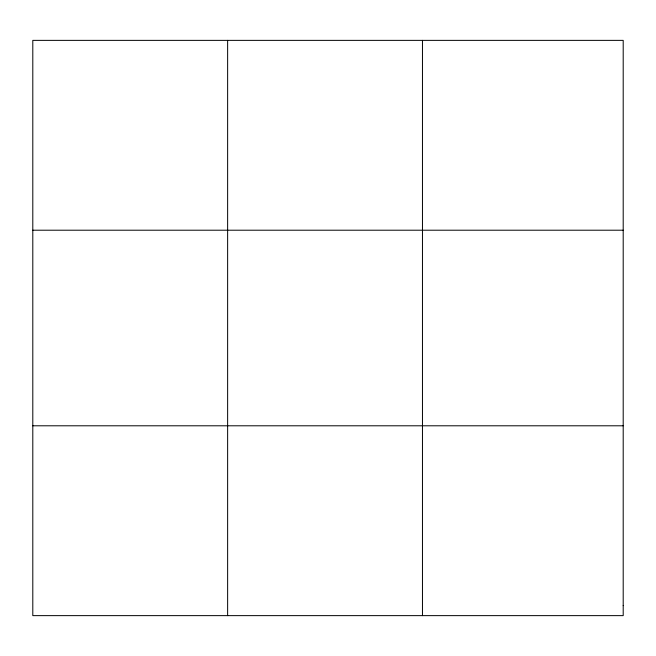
<?xml version="1.0" encoding="UTF-8"?>
<svg xmlns="http://www.w3.org/2000/svg" width="656" height="656" viewBox="0 0 656 656"><rect width="100%" height="100%" fill="white"/><g stroke="black" fill="none" stroke-linecap="round" stroke-linejoin="round"><path stroke-width="0.98" d="M227.632 615.631L227.632 40.369M422.464 615.631L422.464 40.369M32.8 230.207L623.2 230.207M32.8 425.793L623.2 425.793M623.2 605.636L623.2 615.631L32.8 615.631L32.8 40.369L623.2 40.369L623.2 605.636"/></g></svg>
